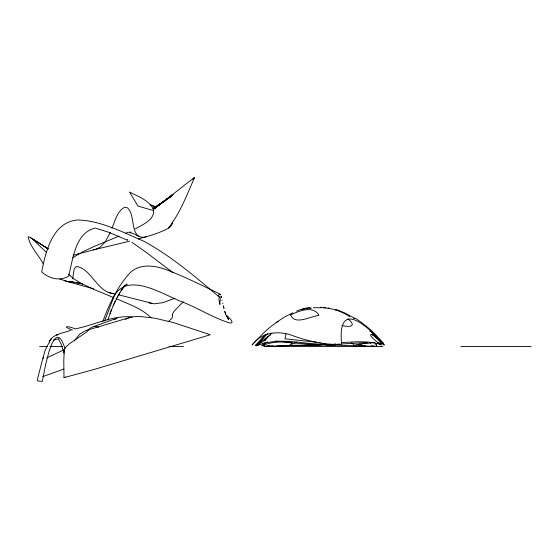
<?xml version="1.0" encoding="UTF-8"?>
<svg xmlns="http://www.w3.org/2000/svg" width="559" height="559" viewBox="0 0 559 559"><rect width="100%" height="100%" fill="white"/><g stroke="black" fill="none" stroke-linecap="round" stroke-linejoin="round"><path stroke-width="0.84" d="M86.75 330.313L87.98 330.516L86.938 331.801L69.582 343.673L65.913 346.929L64.236 349.298L63.782 361.352L64.005 377.66L94.003 369.485L210.289 334.764L173.521 322.599L154.396 318.092L139.589 316.457L133.804 316.715L129.094 317.701L85.646 330.635L79.602 334.289L74.885 340.061M335.533 343.953L335.372 345.015L334.806 343.813M285.915 334.107L284.964 338.817L316.422 342.185M49.485 342.276C46.313 346.811 43.49 353.498 43.357 358.668M72.67 278.878L74.061 269.683L75.165 267.481L76.876 266.426C92.438 269.676 96.658 292.259 114.316 293.81L108.153 292.35M43.092 357.138L37.313 379.91L37.348 380.546L38.187 381L42.309 381.371L45.67 364.405L49.003 351.541L52.308 342.765L55.579 338.076L57.2 337.266L58.814 337.482L60.428 338.719L62.028 340.983L65.2 348.571M107.81 320.034L111.534 309.553L109.983 313.718M220.4 299.519L219.785 303.132M102.828 321.446C108.963 305.074 116.349 288.71 127.829 275.349C137.856 262.262 156.024 265.183 169.244 270.863C186.846 277.669 203.714 286.292 220.707 294.404C215.809 293.202 220.917 300.19 220.386 297.982C196.23 277.578 171.865 256.483 143.977 241.299C122.973 232.383 101.822 221.064 78.637 219.96C52.874 220.987 45.747 251.459 41.68 271.807C48.668 278.606 59.827 281.422 68.568 276.258C72.929 259.823 75.039 232.118 95.813 228.002M111.884 228.324C115.189 220.973 116.971 211.407 124.594 207.27L127.089 207.606C136.228 214.363 129.087 238.197 144.25 237.282C149.393 235.898 154.48 234.277 159.462 232.39C164.157 230.028 172.165 228.268 172.598 221.965M111.262 310.28L115.105 301.413M113.512 304.851L113.253 305.424L117.159 297.381L122.344 288.821M104.568 321.02L114.371 295.683M110.312 232.383L105.029 242.194L100.138 247.211L95.519 249.349L73.222 255.239M74.48 340.836L74.675 340.445M117.159 297.381L119.738 292.832M114.504 295.432C129.569 270.654 165.82 296.633 184.868 302.915C199.884 309.323 214.055 317.973 229.63 323.018C236.38 323.647 226.982 315.821 225.361 314.27M51.107 338.761L49.339 341.5C53.35 333.618 63.321 333.339 70.588 330.306M49.01 341.954L50.827 339.173M264.903 340.794L265.204 340.34M121.023 290.771L122.267 288.94M265.364 340.103L268.117 336.28M265.658 335.225L260.704 341.228L255.519 345.644L270.682 334.715M192.785 179.362L194.455 177.657C187.027 194.763 179.97 213.217 168.504 228.002M124.685 285.838L122.176 289.066L124.371 286.25M87.7 330.593C90.111 327.343 94.653 325.282 98.517 327.204M265.225 334.694L255.519 345.245L267.712 333.562M292.015 342.59L290.065 344.707L296.913 342.08M271.912 333.101L264.002 340.78L256.651 345.825C283.308 334.743 311.901 347.712 339.586 344.099M264.519 342.632L262.877 344.281L264.086 343.17M183.324 301.671L174.066 311.216L172.661 313.718L172.2 317.938L168.224 321.781M267.579 341.703L261.745 345.888C270.528 341.815 280.443 341.626 289.925 342.22M194.197 177.629L153.432 209.464L173.087 194.406L153.32 209.136C155.626 219.638 142.503 224.655 135.264 228.876M122.896 287.326L127.138 284.049L123.909 286.362M72.796 257.832L80.035 253.227M276.034 322.571L284.447 317.058L292.86 312.774M166.645 199.542L153.194 208.807L172.424 195.119L153.32 209.136C148.673 200.052 138.052 196.447 129.52 192.023L137.94 206.061L153.04 210.45M168.063 198.564L171.606 196.125L153.047 208.479L165.499 200.653M114.567 319.594L117.097 318.176L93.458 326.631M63.656 349.962L46.676 357.942M81.244 252.57L93.653 246.645L119.081 236.115M278.354 321.46C268.061 327.322 260.173 336.49 252.116 344.994C261.912 331.641 279.835 330.166 294.104 336.197C309.365 341.395 325.366 345.176 341.605 344.239C337.049 296.864 369.492 327.644 384.075 344.966C374.299 331.41 361.128 330.621 380.679 344.568C368.046 340.326 354.581 342.094 341.542 342.534M64.005 377.66L65.305 377.032M125.461 319.399L129.094 317.701M128.27 232.167L125.286 233.48M57.263 334.82L56.697 335.065L58.024 334.506M42.736 376.633L63.866 369.045M296.563 311.083L303.02 308.708L309.476 307.457M174.883 298.268L162.914 302.664L154.165 303.83L118.906 294.907M53.322 340.04L58.863 338.698M76.108 328.671C94.737 324.926 112.876 315.08 132.266 316.911M138.241 238.966L146.151 236.771M301.273 309.714L309.686 307.876M307.338 308.861L307.841 308.736M129.716 241.16L93.276 249.936M310.154 308.288L311.132 308.051M309.931 308.275L311.021 308.072M269.564 345.721L266.056 346.245M313.243 307.75L321.586 307.729M367.312 342.912L353.498 345.315L352.981 343.533M265.469 346.294L264.295 346.398L264.295 344.938M325.338 344.058L309.77 344.358L294.181 342.947M341.402 343.995L360.366 342.933L371.05 343.254L370.4 342.387M273.072 345.979L264.295 346.398L292.378 345.301L321.334 344.938M277.46 345.79L327.476 344.959L376.612 346.398L376.612 344.938M129.639 232.118L131.009 232.062M370.177 342.716L375.026 342.779M323.43 307.953C332.13 308.135 340.648 311.132 348.096 315.521M39.661 346.461L47.592 346.461M49.884 346.461L62.594 346.461M169.461 346.461L183.408 346.461M263.89 346.461L382.733 346.461M460.854 346.461L531.05 346.461M325.722 344.945L334.499 345.029M275.51 341.018L292.776 342.765M320.454 307.24L325.722 307.59M319.469 342.401L320.23 342.45M67.492 281.554L73.879 282.197L67.492 281.554L59.792 279.004M375.445 346.294L376.612 346.398M374.858 346.245L371.351 345.721M69.036 281.659L81.474 283.497L93.933 289.422L112.981 297.318M377.591 343.051L382.44 343.967L373.957 335.686M328.063 307.988L329.23 308.219M96.393 228.484L108.698 232.244L127.711 240.356M342.017 325.485C349.207 327.392 357.578 326.715 347.915 318.819M76.597 282.749L82.732 284.161M93.695 288.877L64.271 280.646M128.989 232.355L134.16 233.941L138.59 236.373M357.159 344.63L366.522 346.398L363.371 345.728L359.556 343.939M353.581 318.204L354.63 318.351L345.001 313.054L337.538 309.979L335.421 309.525L335.645 309.966M148.359 302.587L151.901 303.684M150.825 205.188L155.535 206.669M351.283 342.863L352.45 343.233M72.377 330.117C60.106 325.275 69.575 326.211 75.563 329.062M363.224 342.884L364.398 343.282L364.419 342.919M116.195 298.639C128.207 304.019 141.497 308.226 151.021 317.722M150.21 204.524L154.123 206.453M371.693 334.387L377.94 338.551L384.075 344.938L376.228 336.336L370.512 331.501M81.474 283.497L73.865 278.892L68.624 274.287M369.702 331.033L370.093 331.249M127.431 239.511L127.808 239.741M48.402 248.993L29.48 237.016L28.153 236.883C30.123 246.945 38.536 254.806 43.232 263.841M30.591 237.659L48.074 248.839L32.003 238.686L46.642 252.584M131.854 242.278L146.374 252.5L172.927 272.624M355.321 318.176L363.406 323.815M348.488 315.772L348.851 316.017M349.179 316.254L349.71 316.687M375.166 335.882L383.628 343.317L371.581 330.76L365.9 325.806L363.371 324.367M64.578 351.499L64.012 350.13M379.33 343.023L381.245 345.12L379.177 342.807M375.564 343.729L376.612 345.029L375.299 343.38M363.546 324.695L363.909 325.184M58.583 339.215L61.008 343.785L64.11 353.428M226.43 315.521L228.596 319.678L226.549 315.702M224.578 311.377L225.55 313.571M224.928 311.663L225.675 313.725M223.649 307.164L223.949 308.365L223.327 305.661M222.859 303.677L222.72 303.076M222.014 300.043L222.112 300.449M218.8 298.709L219.973 304.473L219.806 303.397M172.542 315.185L172.626 315.744M290.61 314.92C294.782 325.841 311.307 315.912 318.944 315.423C313.445 304.907 298.576 311.097 290.61 314.92M221.427 297.619L221.043 296.018L221.399 297.556"/></g></svg>
